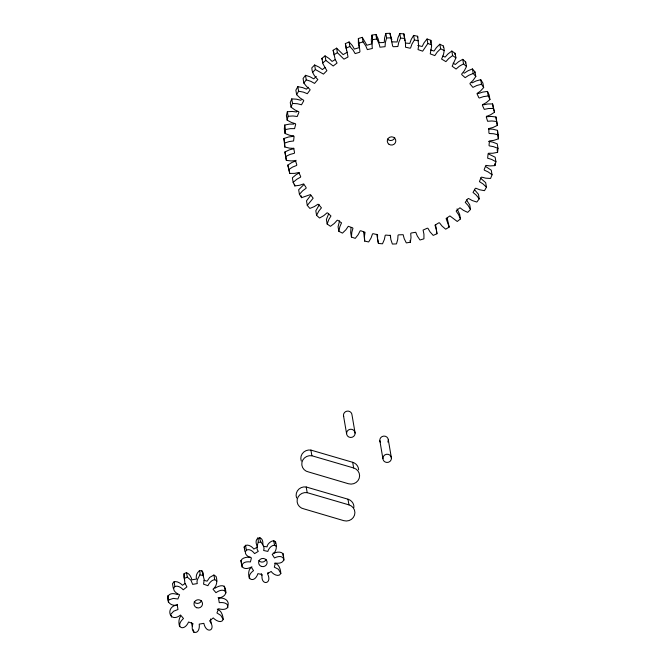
<?xml version="1.0" encoding="UTF-8"?>
<svg xmlns="http://www.w3.org/2000/svg" width="666" height="666" viewBox="0 0 666 666"><rect width="100%" height="100%" fill="white"/><g stroke="black" fill="none" stroke-linecap="round" stroke-linejoin="round"><path stroke-width="1" d="M296.02 160.29L295.837 160.914L291.85 162.512L287.779 165.126L289.718 173.435L294.58 173.376L298.801 172.527L300.682 176.523L300.582 177.164L296.836 179.254L293.148 182.342L294.822 185.939L299.633 185.265L303.713 183.891L306.119 187.604L306.11 188.253L302.672 190.792L299.434 194.322L301.573 197.669L310.473 194.58L313.153 198.202L307.284 205.386L309.865 208.425L314.352 206.577L317.94 204.229L318.573 204.429L321.437 207.834L318.781 211.139L316.583 215.343L319.555 218.023L323.768 215.634L327.006 212.862L327.664 212.978L330.96 215.984L328.779 219.589L327.164 224.026L330.478 226.315L334.332 223.41L337.179 220.263L337.845 220.296L341.533 222.852L339.851 226.698L338.844 231.293L342.449 233.133L345.887 229.778L348.276 226.298L352.555 227.805L352.955 228.321L351.806 232.334L351.432 237.013L355.253 238.386L358.216 234.623L360.123 230.886L360.781 230.752L365.035 232.292L364.435 236.413L364.702 241.092L368.681 241.958L371.112 237.87L372.502 233.924L373.143 233.708L377.572 234.698L377.539 238.853L378.43 243.448L382.5 243.814L384.365 239.46L385.206 235.381L385.814 235.081L390.351 235.506L390.875 239.618L392.382 244.064L396.478 243.906L397.735 239.36L398.027 235.215L398.584 234.848L403.146 234.698L404.22 238.703L406.318 242.907L410.364 242.233L410.997 237.579L410.731 233.441L411.23 233.008L415.742 232.276L417.357 236.105L420.005 240.001L423.934 238.828L423.934 234.141L423.101 230.078L427.264 228.213L427.93 228.296L430.045 231.885L433.208 235.406L436.946 233.749L436.313 229.112L434.94 225.191L438.819 222.827L439.493 222.827L442.074 226.107L445.696 229.196L449.184 227.089L447.152 218.04M417.74 45.521L422.186 46.478L424.092 42.732L427.048 38.978L430.877 40.343L430.677 43.248M430.877 40.343L431.626 46.004L430.261 53.888L434.806 55.594L437.204 52.123L440.634 48.76L439.86 44.222L436.421 47.586L434.024 51.057L430.652 49.942M217.274 609.074C221.462 610.547 222.944 615.459 223.227 619.455C221.412 623.959 215.384 620.271 213.245 617.915L209.599 620.812C216.758 630.269 206.352 634.748 203.854 623.351L199.226 624.125C200.524 635.714 189.236 634.831 192.965 623.567L188.586 622.002C183.766 632.708 174.425 626.564 183.5 618.498L180.544 615.018C169.422 623.967 164.835 606.46 177.206 604.969L177.364 604.345M204.046 580.336L207.143 581.168L209.707 577.397L213.903 575.033L216.1 576.49C217.607 580.877 216.908 586.313 213.012 589.21L215.967 592.69C225.699 585.664 230.453 595.595 218.523 598.201L219.264 602.663C231.393 601.281 230.095 612.212 218.615 608.707L216.933 612.961L220.812 615.392L223.227 619.455M275.508 543.606C275.591 537.329 267.024 543.015 267.074 546.869L263.42 546.295M262.829 544.813C263.869 533.624 252.156 537.395 257.476 546.503M391.833 39.843L389.926 33.3L385.83 33.458L384.573 38.004L384.282 42.149L383.724 42.516L379.162 42.666L378.088 38.661L375.99 34.457L371.936 35.123L371.312 39.785L371.578 43.923L366.858 45.246L362.304 37.354L358.375 38.528L358.375 43.215L359.207 47.278L358.758 47.777L354.379 49.059L352.264 45.471L349.101 41.95L345.363 43.606L346.586 50.308M358.375 38.528L359.956 51.482L359.54 52.314L355.153 53.596L353.038 50.008L349.875 46.487L349.101 41.95M203.463 576.54C203.888 565.601 194.564 571.952 196.503 579.054L191.875 579.82C191.3 576.689 187.845 570.579 184.082 573.659L183.883 577.164L184.482 579.686M351.032 227.797L350.657 232.476L351.432 237.013M177.589 593.997L177.114 594.463C163.661 589.593 165.085 607.625 177.239 605.044L177.98 609.507L173.651 611.213L170.421 614.776M168.39 602.497L168.665 599.949L167.89 595.412M294.214 123.585L293.798 124.101L289.502 124.109L284.723 125.033L284.299 128.971L285.073 133.508L289.56 135.248L293.781 136.014L294.081 136.588L293.581 140.976L289.31 141.533L284.698 143.048L284.807 146.995L289.502 148.152L293.789 148.385L294.53 152.722L294.264 153.322L290.101 154.412L285.722 156.485L286.363 160.381L291.184 160.939L295.471 160.623L296.795 164.827L296.611 165.451L292.624 167.049L288.553 169.663M285.073 133.508L285.498 129.57L284.723 125.033M449.184 227.089L446.103 218.54L449.891 215.909L457.251 221.478L460.431 218.947L458.574 214.635L456.193 211.214L456.41 210.598L459.965 207.792L463.353 210.306L467.69 212.379L470.504 209.474L468.073 205.444L465.243 202.347L467.907 198.734L468.531 198.485L472.236 200.549L476.823 202.056L479.229 198.826L476.265 195.138L473.043 192.441L475.199 188.528L475.782 188.203L479.736 189.777L484.49 190.692L486.446 187.188L483.008 183.916L479.437 181.643L481.052 177.506L481.585 177.106L485.73 178.172L490.576 178.471L492.041 174.758L488.186 171.953L484.332 170.155L484.199 169.522L485.855 165.393L490.109 165.926L494.963 165.609L495.92 161.755L491.708 159.457L487.637 158.167L488.095 153.779L488.511 153.263L492.807 153.247L497.585 152.331L498.01 148.393L497.236 143.856L492.74 142.116L488.528 141.35M293.756 148.185L293.49 148.784L289.327 149.875L284.94 151.948L285.589 155.844M443.29 47.169L443.464 46.071L439.86 44.222M443.464 46.071C445.03 50.458 443.656 55.112 441.55 59.041L445.904 61.638L448.751 58.491L452.605 55.586L451.823 51.049L447.977 53.954L445.129 57.101L442.782 56.069M184.074 573.709L184.832 582.9L186.905 586.896L183.258 589.793C175.25 581.218 168.39 590.043 179.57 594.755L177.889 599L173.293 598.401L168.706 599.924M371.936 35.123C373.626 39.519 371.37 44.006 372.352 48.46L367.341 49.617L365.726 45.788L363.078 41.891L362.304 37.354M296.936 111.505L296.453 111.971L292.191 111.438L287.346 111.746L286.388 115.609L287.163 120.146L291.375 122.436L295.446 123.734L295.662 124.342L294.58 128.638L290.276 128.646L285.498 129.57M287.163 120.146L288.12 116.284L287.346 111.746M293.148 135.881L292.807 136.438L288.536 136.996L283.916 138.511L284.807 146.995M454.82 54.404L455.144 53.33L451.823 51.049M455.144 53.33L455.919 57.867L452.164 66.242L456.077 69.039L459.315 66.267L463.528 63.869L466.5 66.558L464.302 70.763L461.655 74.068L461.821 74.692L465.143 77.664L468.731 75.325L473.218 73.476L475.799 76.515L473.051 80.419L469.98 83.358L470.063 83.999L472.952 87.379L476.814 85.506L481.51 84.232L483.658 87.579L480.411 91.109L476.973 93.64L478.812 97.652L479.37 98.01L483.449 96.628L488.261 95.962L489.935 99.55L486.247 102.647L482.5 104.737L482.4 105.378L484.282 109.374L488.503 108.516L493.364 108.458L494.53 112.238L490.459 114.843L486.471 116.442L486.288 117.074L487.612 121.27L491.899 120.962L496.719 121.512L497.36 125.408L492.982 127.489L488.819 128.58L488.919 132.984L489.294 133.516L493.581 133.741L498.276 134.898L498.384 138.853L493.772 140.359L489.502 140.917L489.01 145.305L489.302 145.879L493.523 146.653L498.01 148.393M250.008 556.868L249.642 557.409C246.587 556.501 239.094 558.566 241.483 562.72M385.83 33.458L386.605 37.995L385.348 42.541L385.056 46.678L379.936 47.203C379.429 42.674 375.882 39.144 375.99 34.457M347.369 52.164L343.148 54.62L336.613 48.16L333.125 50.275L335.156 59.324L337.054 63.029L333.2 65.992L325.832 60.423L325.058 55.886L321.869 58.417L323.035 64.003L326.889 70.688L323.46 74.109L315.393 69.522L314.618 64.985L318.956 67.058L322.344 69.572L325.175 67.424M339.577 220.804L338.07 226.756L338.844 231.293M301.257 99.858L300.716 100.258L296.578 99.192L291.733 98.893L290.268 102.597L291.042 107.134L294.896 109.948L298.751 111.738L298.884 112.379L297.227 116.5L292.973 115.976L288.12 116.284M291.042 107.134L292.507 103.43L291.733 98.893M465.259 63.045L465.725 62.021L462.745 59.332L458.541 61.73L455.303 64.502L453.121 63.178M404.878 40.651L403.879 33.908L399.8 33.55L397.943 37.904L397.094 41.983L391.958 41.85M399.8 33.55L400.582 38.087L398.718 42.441L397.877 46.52L393.306 46.712L392.649 46.062L389.926 33.3M328.679 213.769L326.39 219.489L327.164 224.026M308.167 87.204L306.526 89.161L302.572 87.579L297.819 86.672L295.862 90.176L296.636 94.705L300.075 97.985L303.646 100.25L303.688 100.899L301.498 104.787L297.352 103.73L292.507 103.43M296.636 94.705L298.593 91.209L297.819 86.672M257.609 537.878C260.173 542.499 254.587 546.928 258.291 551.373L254.603 553.604C247.386 544.147 239.718 554.262 251.423 557.875L250.416 561.946C238.278 560.281 240.318 572.585 251.265 567.099L253.538 570.629C243.614 577.822 254.129 584.923 257.917 573.642L262.129 574.567C260.281 586.321 273.002 584.207 267.474 573.676L271.162 571.445C272.877 574.225 278.854 577.63 280.836 573.501C280.536 569.497 279.27 564.085 274.6 563.17M474.425 72.944L475.025 71.978L472.444 68.939L467.948 70.787L464.368 73.127L463.736 72.927M225.283 588.436C224.509 583.591 217.699 586.271 215.185 588.153L214.594 587.862M427.048 38.978L427.83 43.515L422.652 51.165L418.048 49.6L418.648 45.488L417.607 36.272L413.619 35.398L411.197 39.485L409.806 43.432L405.261 43.049M413.619 35.398L414.402 39.935L411.971 44.023L410.581 47.969L409.948 48.185L405.511 47.194L405.544 43.04L403.879 33.908M180.528 616.3C178.471 619.338 178.621 623.293 179.629 626.681M319.272 204.82L315.809 210.806L316.583 215.343M316.3 76.39L313.778 78.871L310.073 76.806L305.486 75.308L303.08 78.538L303.854 83.075L306.818 86.755L310.04 89.46L309.998 90.11L307.301 93.698L303.346 92.116L298.593 91.209M303.854 83.075L306.26 79.837L305.486 75.308M173.277 588.253L172.502 583.716C174.317 579.212 180.344 582.9 182.484 585.256L185.148 583.474M244.93 551.556L244.156 547.019C246.129 542.89 252.114 546.295 253.829 549.067L257.376 547.144M199.259 570.471C202.439 575.499 195.488 578.471 197.278 583.582L192.649 584.357L190.934 580.203L187.321 577.147L186.505 572.585M310.747 195.338L306.51 200.849L307.284 205.386M283.15 555.81C284.082 551.107 276.315 551.573 273.718 553.421L273.193 553.021M275.566 541.808C277.006 546.195 276.781 551.939 272.228 554.42L274.492 557.958C285.448 552.464 287.479 564.768 275.341 563.103L274.342 567.182L278.421 569.247L280.836 573.501M314.618 64.985L311.805 67.89C311.813 72.536 314.577 76.507 317.84 79.545L314.552 83.408L310.847 81.344L306.26 79.837M312.579 72.427L315.393 69.522M251.948 566.924C247.827 569.297 248.335 574.833 249.417 578.704M303.596 184.848L298.651 189.785L299.434 194.322M322.652 62.954L325.832 60.423M335.173 59.64L332.076 61.414L329.062 58.483L325.058 55.886M333.899 54.812L337.396 52.697L343.931 59.157L348.035 57.018L345.363 43.606M346.137 48.143L349.875 46.487M184.857 578.196L187.321 577.147M299.534 172.827L296.062 174.717L292.374 177.805L293.148 182.342M216.875 581.027C213.703 577.355 209.182 582.783 207.917 585.705L203.538 584.14L204.212 579.686L201.898 570.704M213.903 575.033L214.727 579.553M359.149 43.065L363.078 41.891M276.348 546.345C273.143 543.073 268.573 548.235 267.849 551.406L263.636 550.491C265.701 545.088 259.032 542.682 259.89 537.504M483.658 87.579L482.875 83.042L480.735 79.695L476.04 80.969L472.177 82.842L471.578 82.559M372.719 39.66L376.765 38.994M258.383 542.415L260.664 542.041M489.935 99.55L489.16 95.013L487.487 91.425L482.675 92.099L478.596 93.473L478.038 93.115M386.605 37.995L390.701 37.837M494.53 112.238L492.59 103.921L487.728 103.979L483.508 104.837L483.008 104.412M400.582 38.087L404.653 38.445M200.033 575.008L202.697 575.282M497.36 125.408L495.945 116.975L491.125 116.425L486.838 116.741L486.396 116.259M488.519 128.979L492.807 129.204L497.502 130.361L498.276 134.898M414.402 39.935L418.381 40.809M301.298 461.072A8.558 8.242 -9.7 0 1 310.914 450.091L352.68 462.296A8.558 8.242 -9.7 0 1 358.633 469.746M311.879 455.76L353.646 467.965A8.558 8.242 -9.7 0 1 359.215 478.263A8.558 8.242 -9.7 0 1 348.485 483.757L308.766 472.019A8.558 8.242 -9.7 0 1 301.914 462.487A8.558 8.242 -9.7 0 1 311.879 455.76L310.914 450.091M296.595 497.977A8.558 8.242 -9.7 0 1 306.21 486.996L347.977 499.2A8.558 8.242 -9.7 0 1 353.937 507.367M307.184 492.665L348.951 504.87A8.558 8.242 -9.7 0 1 354.512 515.159A8.558 8.242 -9.7 0 1 343.781 520.662L304.062 508.924A8.558 8.242 -9.7 0 1 297.219 499.392A8.558 8.242 -9.7 0 1 307.184 492.665L306.21 486.996M427.83 43.515L431.651 44.88M488.877 154.137L495.146 157.218L495.92 161.755M440.634 48.76L444.239 50.599M485.481 166.375L491.267 170.221L492.041 174.758M452.605 55.586L455.919 57.867M480.461 178.105L485.672 182.651L486.446 187.188M474.442 189.61L478.454 194.289L479.229 198.826M466.391 199.783L469.73 204.937L470.504 209.474M457.051 208.874L459.657 214.41L460.431 218.947M261.763 575.249L261.255 573.601M210.473 618.955L211.089 623.035M244.788 548.701L244.156 547.019M321.869 58.417L322.261 59.465M218.132 597.585L218.49 598.126C222.827 597.394 229.295 599.533 228.113 605.211M192.224 626.157L191.458 622.618M390.101 235.081L390.642 236.788M287.779 165.126L288.653 167.957M333.874 53.08L333.125 50.275M267.94 572.494L268.04 573.409M376.756 234.315L378.43 243.448M492.59 103.921L493.364 108.458M497.768 135.223L498.384 138.853M487.487 91.425L488.261 95.962M497.119 149.609L497.585 152.331M480.735 79.695L481.51 84.232M494.655 163.794L494.963 165.609M475.025 71.978L475.799 76.515M472.444 68.939L473.218 73.476M465.725 62.021L466.5 66.558M462.745 59.332L463.528 63.869M436.946 233.749L435.539 224.575M410.056 240.418L410.364 242.233M336.613 48.16L337.396 52.697M364.702 241.092L363.661 231.876M388.328 439.943L391.433 458.091A4.279 4.121 -9.7 0 1 385.214 462.038A4.279 4.121 -9.7 0 1 384.848 454.903A4.279 4.121 -9.7 0 1 391.433 458.091M379.795 440.451L382.892 458.599M355.103 433.1A4.279 4.121 -9.7 0 0 348.518 429.911A4.279 4.121 -9.7 0 0 348.884 437.046A4.279 4.121 -9.7 0 0 355.103 433.1L352.006 414.951A4.279 4.121 -9.7 0 0 346.969 411.155A4.279 4.121 -9.7 0 0 343.664 416.516M352.68 462.296L353.646 467.965M343.465 415.459L346.57 433.608M301.265 195.854L301.573 197.669M294.514 184.124L294.822 185.939M347.977 499.2L348.951 504.87M283.916 138.511L284.698 143.048M289.102 169.813L289.718 173.435M284.94 151.948L286.363 160.381M283 553.396L284.132 560.131M273.701 540.526L274.475 545.063M245.513 545.196L246.287 549.733M240.851 560.381L241.991 567.116M225.308 588.394L226.09 592.931M224.234 586.072L225.008 590.609M227.381 605.044L227.839 607.767M193.373 629.745L193.831 632.467M174.059 581.626L174.833 586.163M171.187 615.284L171.495 617.099M495.945 116.975L496.586 120.879M417.607 36.272L417.732 37.379M497.502 130.361L497.585 133.325M380.469 442.474A4.279 4.121 -9.7 0 1 383.849 436.08A4.279 4.121 -9.7 0 1 387.862 442.041M394.772 137.812A4.279 4.121 -9.7 0 1 387.462 139.069M201.465 600.749A4.279 4.121 -9.7 0 1 194.156 601.956M266.1 559.415A4.279 4.121 -9.7 0 1 258.783 560.63M389.052 144.331A4.279 4.121 -9.7 0 0 395.795 141.3A4.279 4.121 -9.7 0 0 389.776 137.213A4.279 4.121 -9.7 0 0 389.052 144.331M196.728 607.725A4.279 4.121 -9.7 0 0 202.472 603.155A4.279 4.121 -9.7 0 0 195.563 600.682A4.279 4.121 -9.7 0 0 196.728 607.725M261.355 566.4A4.279 4.121 -9.7 0 0 267.099 561.829A4.279 4.121 -9.7 0 0 260.19 559.357A4.279 4.121 -9.7 0 0 261.355 566.4"/></g></svg>
